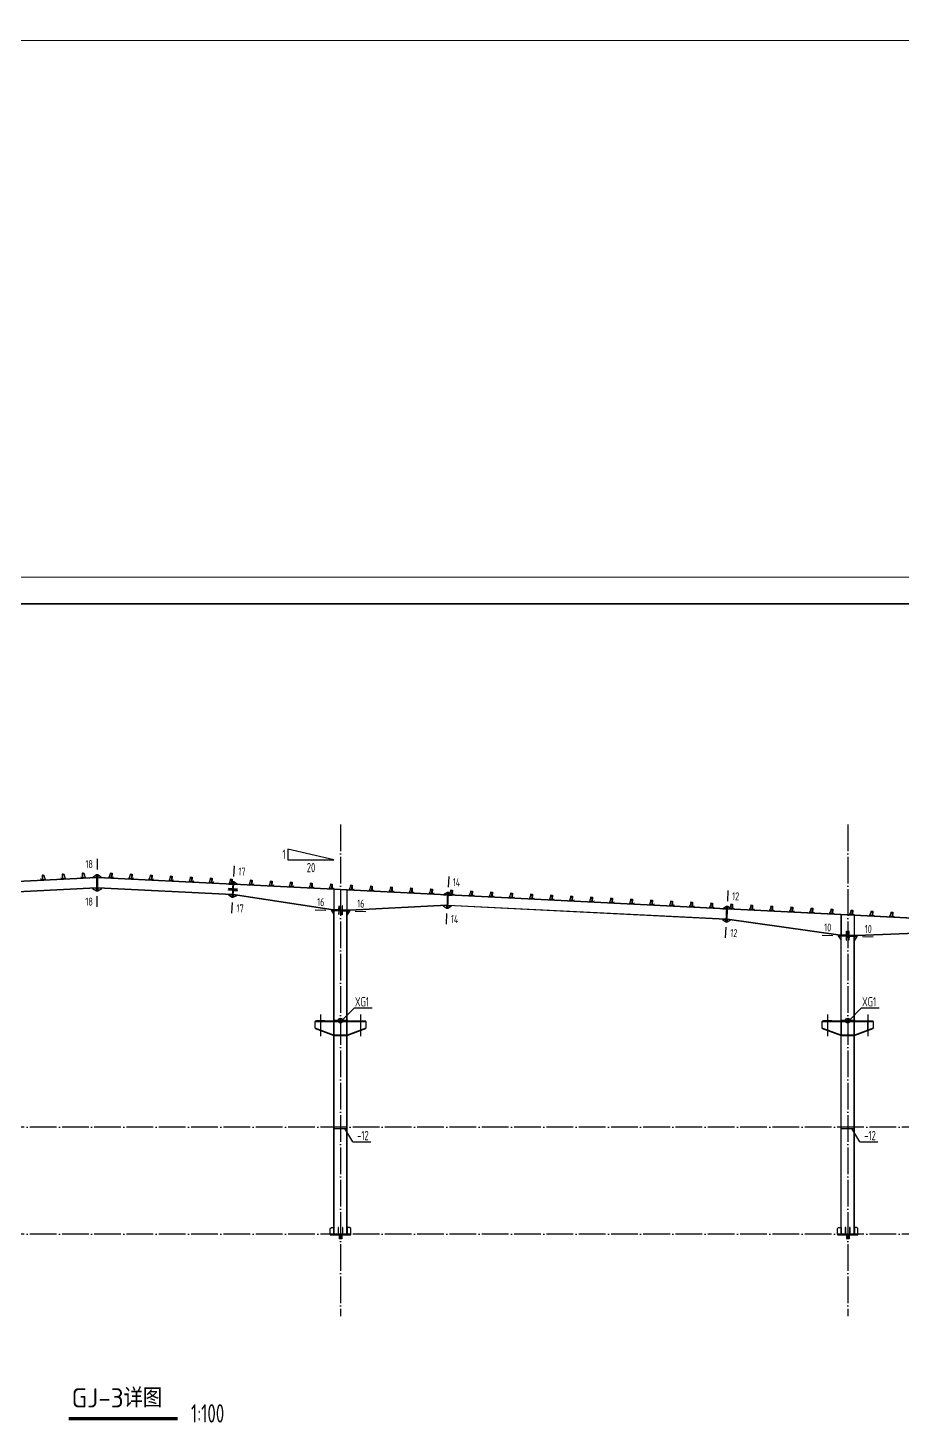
# Model space of a CAD drawing. Extents: x 447413 to 2975780, y -1432727 to 1301644.
# Drawn here: x 2671252 to 2704004, y -1226365 to -1174076 of the extents above; entities that cross this region are included whole.
import ezdxf
from ezdxf.enums import TextEntityAlignment as Align

# ---------------------------------------------------------------- set-up
doc = ezdxf.new("R2010")
doc.units = 0
doc.header["$LTSCALE"] = 1000
doc.header["$MEASUREMENT"] = 0
doc.linetypes.add('ACAD_ISO04W100', pattern=[30.5, 24, -3, 0.5, -3])
doc.linetypes.add('DOTE', pattern=[2.42, 2, -0.2, 0.02, -0.2])
for name, color, linetype in [('10', 7, 'Continuous'), ('116', 1, 'Continuous'), ('14', 2, 'Continuous'), ('DOTE', 1, 'Continuous'), ('PUB_TEXT', 7, 'Continuous'), ('TDB_中实线', 7, 'Continuous'), ('TDB_中心线', 1, 'ACAD_ISO04W100'), ('TEXT', 6, 'Continuous'), ('THIN', 7, 'Continuous'), ('XG', 5, 'Continuous'), ('图框', 253, 'Continuous'), ('柱子', 3, 'Continuous'), ('钢板标注', 253, 'Continuous')]:
    doc.layers.add(name, color=color, linetype=linetype)
doc.layers.add('檩条', color=7, linetype='Continuous', lineweight=18)
doc.styles.add('PkpmHz', font='Pkpmeng', dxfattribs={"width": 0.6, "bigfont": 'hztxt'})
doc.styles.add('TSSD_Label', font='Tssdeng.shx', dxfattribs={"width": 0.7, "bigfont": 'hztxt.shx'})
doc.styles.add('TSSD_REIN', font='Tssdeng.shx', dxfattribs={"width": 0.7, "bigfont": 'hztxt.shx'})
doc.styles.add('楷体', font='tssdeng.shx', dxfattribs={"bigfont": 'hztxt.shx'})

# ---------------------------------------------------------------- blocks, each defined once
blk = doc.blocks.new('A$C3FEA3028')
at = {"layer": 'DOTE', "linetype": 'DOTE', "ltscale": 2}
blk.add_line((63, 169), (63, 0), dxfattribs=at)
at = {"layer": 'TDB_中实线'}
for p, q in [((5, 154), (-45, 0)), ((55, 154), (5, 154)), ((55, 160), (55, 0)), ((61, 26), (56, 26)), ((61, 0), (-45, 0))]:
    blk.add_line(p, q, dxfattribs=at)
at = {"layer": 'TDB_中实线', "const_width": 3.75}
for points in [[(64, 127), (53, 127)], [(64, 63), (53, 63)]]:
    blk.add_lwpolyline(points, dxfattribs=at)
at = {"layer": 'TDB_中实线'}
blk.add_lwpolyline([(61, 26), (55, 26), (55, 160), (61, 160)], close=True, dxfattribs=at)
at = {"layer": 'TDB_中心线', "ltscale": 20}
for p, q in [((67, 127), (51, 127)), ((67, 63), (51, 63))]:
    blk.add_line(p, q, dxfattribs=at)
at = {"layer": '檩条'}
blk.add_lwpolyline([(3, 164), (61, 164), (61, 0), (116, 0), (128, 23), (124, 25), (113, 4), (64, 4), (64, 169), (0, 169), (-12, 146), (-8, 144), (3, 164)], dxfattribs=at)
blk = doc.blocks.new('A$C6B0021A6')
at = {"layer": '图框', "color": 2, "const_width": 40, "elevation": -84000}
blk.add_lwpolyline([(20, 84120), (118920, 84120), (118920, 20), (20, 20)], close=True, dxfattribs=at)
at = {"layer": '图框', "color": 153, "const_width": 58, "elevation": -84000}
blk.add_lwpolyline([(111420, 1020), (2520, 1020), (2520, 83120), (111420, 83120)], close=True, dxfattribs=at)

msp = doc.modelspace()

# ---------------------------------------------------------------- linework, layer by layer
at = {"const_width": 115.2, "elevation": 126000}
msp.add_lwpolyline([(2672779.6, -1226199.5), (2676862, -1226199.5)], dxfattribs=at)
at = {"layer": '10'}
for p, q in [((2673845.7, -1205215.5, 126000), (2673845.7, -1205615.5, 126000)), ((2678980.2, -1205480.4, 126000), (2678960.2, -1205879.9, 126000)), ((2687020.1, -1205882.4, 126000), (2687000.2, -1206281.9, 126000)), ((2673845.7, -1207020.5, 126000), (2673845.7, -1206620.5, 126000)), ((2697480.2, -1206405.4, 126000), (2697460.2, -1206804.9, 126000)), ((2678891.3, -1207258.1, 126000), (2678911.3, -1206858.6, 126000)), ((2682016.1, -1207127.6, 126000), (2682415.8, -1207143.1, 126000)), ((2683915, -1207201.3, 126000), (2683515.3, -1207185.8, 126000)), ((2686931.2, -1207661.1, 126000), (2686951.2, -1207261.6, 126000)), ((2697391.3, -1208183.2, 126000), (2697411.3, -1207783.7, 126000)), ((2701006.1, -1208078.8, 126000), (2701405.8, -1208094.9, 126000)), ((2702925, -1208156.2, 126000), (2702525.3, -1208140.1, 126000))]:
    msp.add_line(p, q, dxfattribs=at)
at = {"layer": '116'}
for p, q in [((2682915.7, -1219304.5, 126000), (2682915.7, -1219454.5, 126000)), ((2682924.2, -1219304.5, 126000), (2682924.2, -1219454.5, 126000)), ((2683007.2, -1219304.5, 126000), (2683007.2, -1219454.5, 126000)), ((2683015.7, -1219304.5, 126000), (2683015.7, -1219454.5, 126000)), ((2701915.7, -1219304.5, 126000), (2701915.7, -1219454.5, 126000)), ((2701924.2, -1219304.5, 126000), (2701924.2, -1219454.5, 126000)), ((2702007.2, -1219304.5, 126000), (2702007.2, -1219454.5, 126000)), ((2702015.7, -1219304.5, 126000), (2702015.7, -1219454.5, 126000)), ((2683015.7, -1219454.5, 126000), (2682915.7, -1219454.5, 126000)), ((2702015.7, -1219454.5, 126000), (2701915.7, -1219454.5, 126000))]:
    msp.add_line(p, q, dxfattribs=at)
at = {"layer": '14'}
for p, q in [((2673825.7, -1205815.5, 126000), (2673675.9, -1205923, 126000)), ((2673675.9, -1205923, 126000), (2673805.8, -1205916.5, 126000)), ((2673805.8, -1205916.5, 126000), (2673825.7, -1205895.5, 126000)), ((2673845.7, -1205815.5, 126000), (2673825.7, -1205815.5, 126000)), ((2673825.7, -1205815.5, 126000), (2673825.7, -1206420.5, 126000)), ((2673825.7, -1205895.5, 126000), (2673825.7, -1205815.5, 126000)), ((2673845.7, -1206420.5, 126000), (2673845.7, -1205815.5, 126000)), ((2673865.7, -1205815.5, 126000), (2673845.7, -1205815.5, 126000)), ((2673845.7, -1205815.5, 126000), (2673845.7, -1206420.5, 126000)), ((2673865.7, -1206420.5, 126000), (2673865.7, -1205815.5, 126000)), ((2674015.5, -1205923, 126000), (2673865.7, -1205815.5, 126000)), ((2673865.7, -1205815.5, 126000), (2673865.7, -1205895.5, 126000)), ((2673865.7, -1205895.5, 126000), (2673885.7, -1205916.5, 126000)), ((2673885.7, -1205916.5, 126000), (2674015.5, -1205923, 126000)), ((2678930.3, -1206078.6, 126000), (2678785.9, -1206161.5, 126000)), ((2678785.9, -1206161.5, 126000), (2678905.8, -1206167.5, 126000)), ((2678930.2, -1206078.6, 126000), (2678901.3, -1206657.9, 126000)), ((2678905.8, -1206167.5, 126000), (2678926.8, -1206148.5, 126000)), ((2678950.2, -1206079.6, 126000), (2678921.3, -1206658.9, 126000)), ((2678921.3, -1206658.9, 126000), (2678950.2, -1206079.6, 126000)), ((2678926.8, -1206148.5, 126000), (2678930.3, -1206078.6, 126000)), ((2678950.2, -1206079.6, 126000), (2678930.2, -1206078.6, 126000)), ((2678941.2, -1206659.9, 126000), (2678970.2, -1206080.6, 126000)), ((2678970.2, -1206080.6, 126000), (2678950.2, -1206079.6, 126000)), ((2678970.2, -1206080.6, 126000), (2678966.7, -1206150.5, 126000)), ((2678966.7, -1206150.5, 126000), (2678985.7, -1206171.5, 126000)), ((2679105.5, -1206177.5, 126000), (2678970.2, -1206080.6, 126000)), ((2678985.7, -1206171.5, 126000), (2679105.5, -1206177.5, 126000)), ((2673805.8, -1206317, 126000), (2673675.9, -1206323.5, 126000)), ((2673675.9, -1206323.5, 126000), (2673825.7, -1206416, 126000)), ((2673825.7, -1206336, 126000), (2673805.8, -1206317, 126000)), ((2673825.7, -1206416, 126000), (2673825.7, -1206336, 126000)), ((2673825.7, -1206420.5, 126000), (2673845.7, -1206420.5, 126000)), ((2673845.7, -1206420.5, 126000), (2673865.7, -1206420.5, 126000)), ((2673885.7, -1206317, 126000), (2673865.7, -1206336, 126000)), ((2673865.7, -1206416, 126000), (2674015.5, -1206323.5, 126000)), ((2673865.7, -1206336, 126000), (2673865.7, -1206416, 126000)), ((2674015.5, -1206323.5, 126000), (2673885.7, -1206317, 126000)), ((2678766, -1206561, 126000), (2678901.3, -1206657.9, 126000)), ((2678885.8, -1206567, 126000), (2678766, -1206561, 126000)), ((2678769.6, -1206389, 126000), (2678770.1, -1206379, 126000)), ((2678914.4, -1206396.2, 126000), (2678769.6, -1206389, 126000)), ((2678770.1, -1206379, 126000), (2678914.9, -1206386.2, 126000)), ((2678772.3, -1206333, 126000), (2678771.8, -1206343, 126000)), ((2678771.8, -1206343, 126000), (2678916.7, -1206350.3, 126000)), ((2678917.2, -1206340.3, 126000), (2678772.3, -1206333, 126000)), ((2678904.8, -1206588, 126000), (2678885.8, -1206567, 126000)), ((2678901.3, -1206657.9, 126000), (2678904.8, -1206588, 126000)), ((2678901.3, -1206657.9, 126000), (2678921.3, -1206658.9, 126000)), ((2678914.9, -1206386.2, 126000), (2678914.4, -1206396.2, 126000)), ((2678916.7, -1206350.3, 126000), (2678917.2, -1206340.3, 126000)), ((2678921.3, -1206658.9, 126000), (2678941.2, -1206659.9, 126000)), ((2678944.7, -1206590, 126000), (2678941.2, -1206659.9, 126000)), ((2678941.2, -1206659.9, 126000), (2679084.2, -1206590.9, 126000)), ((2678965.5, -1206573, 126000), (2678944.7, -1206590, 126000)), ((2678954.8, -1206388.2, 126000), (2678954.3, -1206398.2, 126000)), ((2678954.3, -1206398.2, 126000), (2679099.1, -1206405.5, 126000)), ((2679099.6, -1206395.5, 126000), (2678954.8, -1206388.2, 126000)), ((2678956.6, -1206352.3, 126000), (2678957.1, -1206342.3, 126000)), ((2679101.4, -1206359.5, 126000), (2678956.6, -1206352.3, 126000)), ((2678957.1, -1206342.3, 126000), (2679101.9, -1206349.5, 126000)), ((2679084.2, -1206590.9, 126000), (2678965.5, -1206573, 126000)), ((2679099.1, -1206405.5, 126000), (2679099.6, -1206395.5, 126000)), ((2679101.9, -1206349.5, 126000), (2679101.4, -1206359.5, 126000)), ((2682725.7, -1206370.5, 126000), (2682715.7, -1206370, 126000)), ((2682715.7, -1206370, 126000), (2682715.7, -1207114.7, 126000)), ((2682725.7, -1207115.1, 126000), (2682725.7, -1206370.5, 126000)), ((2683215.7, -1206395, 126000), (2683205.7, -1206394.5, 126000)), ((2683205.7, -1206394.5, 126000), (2683205.7, -1207133.8, 126000)), ((2683215.7, -1207134.1, 126000), (2683215.7, -1206395, 126000)), ((2686970.2, -1206480.6, 126000), (2686825.9, -1206563.5, 126000)), ((2686825.9, -1206563.5, 126000), (2686945.7, -1206569.5, 126000)), ((2686970.2, -1206480.6, 126000), (2686941.2, -1207060.9, 126000)), ((2686945.7, -1206569.5, 126000), (2686966.7, -1206550.5, 126000)), ((2686990.2, -1206481.6, 126000), (2686961.2, -1207061.9, 126000)), ((2686961.2, -1207061.9, 126000), (2686990.2, -1206481.6, 126000)), ((2686966.7, -1206550.5, 126000), (2686970.2, -1206480.6, 126000)), ((2686990.2, -1206481.6, 126000), (2686970.2, -1206480.6, 126000)), ((2686981.1, -1207062.9, 126000), (2687010.2, -1206482.6, 126000)), ((2687010.2, -1206482.6, 126000), (2686990.2, -1206481.6, 126000)), ((2687010.2, -1206482.6, 126000), (2687006.7, -1206552.5, 126000)), ((2687006.7, -1206552.5, 126000), (2687025.6, -1206573.5, 126000)), ((2687145.5, -1206579.5, 126000), (2687010.2, -1206482.6, 126000)), ((2687025.6, -1206573.5, 126000), (2687145.5, -1206579.5, 126000)), ((2682616.4, -1207130.9, 126000), (2682615.6, -1207150.9, 126000)), ((2682615.6, -1207150.9, 126000), (2683315.5, -1207178.1, 126000)), ((2682617.2, -1207110.9, 126000), (2682616.4, -1207130.9, 126000)), ((2682616.4, -1207130.9, 126000), (2683316.3, -1207158.1, 126000)), ((2683316.3, -1207158.1, 126000), (2682616.4, -1207130.9, 126000)), ((2683317, -1207138.1, 126000), (2682617.2, -1207110.9, 126000)), ((2682620.8, -1207151.1, 126000), (2682715.7, -1207304.8, 126000)), ((2682695.7, -1207154, 126000), (2682620.8, -1207151.1, 126000)), ((2682715.7, -1207174.8, 126000), (2682695.7, -1207154, 126000)), ((2682715.7, -1207114.7, 126000), (2682725.7, -1207115.1, 126000)), ((2682715.7, -1207304.8, 126000), (2682715.7, -1207174.8, 126000)), ((2682900.6, -1207161.9, 126000), (2682894.9, -1207306.8, 126000)), ((2682894.9, -1207306.8, 126000), (2682904.9, -1207307.2, 126000)), ((2682910.6, -1207162.3, 126000), (2682900.6, -1207161.9, 126000)), ((2682902.1, -1207122, 126000), (2682907.8, -1206977.1, 126000)), ((2682912.1, -1207122.4, 126000), (2682902.1, -1207122, 126000)), ((2682904.9, -1207307.2, 126000), (2682910.6, -1207162.3, 126000)), ((2682907.8, -1206977.1, 126000), (2682917.8, -1206977.5, 126000)), ((2682917.8, -1206977.5, 126000), (2682912.1, -1207122.4, 126000)), ((2683015.2, -1207311.5, 126000), (2683020.9, -1207166.6, 126000)), ((2683025.2, -1207311.9, 126000), (2683015.2, -1207311.5, 126000)), ((2683020.9, -1207166.6, 126000), (2683030.8, -1207167, 126000)), ((2683028, -1206981.7, 126000), (2683022.4, -1207126.6, 126000)), ((2683022.4, -1207126.6, 126000), (2683032.4, -1207127, 126000)), ((2683030.8, -1207167, 126000), (2683025.2, -1207311.9, 126000)), ((2683038, -1206982.1, 126000), (2683028, -1206981.7, 126000)), ((2683032.4, -1207127, 126000), (2683038, -1206982.1, 126000)), ((2683205.7, -1207133.8, 126000), (2683215.7, -1207134.1, 126000)), ((2683235.7, -1207175, 126000), (2683215.7, -1207194.2, 126000)), ((2683215.7, -1207324.2, 126000), (2683310.6, -1207177.9, 126000)), ((2683215.7, -1207194.2, 126000), (2683215.7, -1207324.2, 126000)), ((2683310.6, -1207177.9, 126000), (2683235.7, -1207175, 126000)), ((2683315.5, -1207178.1, 126000), (2683316.3, -1207158.1, 126000)), ((2683316.3, -1207158.1, 126000), (2683317, -1207138.1, 126000)), ((2686925.7, -1206971, 126000), (2686805.9, -1206977, 126000)), ((2686805.9, -1206977, 126000), (2686941.2, -1207059.9, 126000)), ((2686944.7, -1206990, 126000), (2686925.7, -1206971, 126000)), ((2686941.2, -1207059.9, 126000), (2686944.7, -1206990, 126000)), ((2686941.2, -1207060.9, 126000), (2686961.2, -1207061.9, 126000)), ((2686961.2, -1207061.9, 126000), (2686981.1, -1207062.9, 126000)), ((2686981.2, -1207061.9, 126000), (2687125.5, -1206979, 126000)), ((2686984.7, -1206992, 126000), (2686981.2, -1207061.9, 126000)), ((2687005.7, -1206973, 126000), (2686984.7, -1206992, 126000)), ((2687125.5, -1206979, 126000), (2687005.7, -1206973, 126000)), ((2697430.3, -1207003.6, 126000), (2697290.9, -1207086.8, 126000)), ((2697290.9, -1207086.8, 126000), (2697405.8, -1207092.5, 126000)), ((2697430.3, -1207003.6, 126000), (2697401.3, -1207582.9, 126000)), ((2697405.8, -1207092.5, 126000), (2697426.8, -1207073.5, 126000)), ((2697450.2, -1207004.6, 126000), (2697421.3, -1207583.9, 126000)), ((2697421.3, -1207583.9, 126000), (2697450.2, -1207004.6, 126000)), ((2697426.8, -1207073.5, 126000), (2697430.3, -1207003.6, 126000)), ((2697450.2, -1207004.6, 126000), (2697430.3, -1207003.6, 126000)), ((2697441.2, -1207584.9, 126000), (2697470.2, -1207005.6, 126000)), ((2697470.2, -1207005.6, 126000), (2697450.2, -1207004.6, 126000)), ((2697470.2, -1207005.6, 126000), (2697466.7, -1207075.5, 126000)), ((2697466.7, -1207075.5, 126000), (2697485.7, -1207096.5, 126000)), ((2697600.5, -1207102.3, 126000), (2697470.2, -1207005.6, 126000)), ((2697485.7, -1207096.5, 126000), (2697600.5, -1207102.3, 126000)), ((2701725.7, -1207320.5, 126000), (2701715.7, -1207320, 126000)), ((2701715.7, -1207320, 126000), (2701715.7, -1208067.4, 126000)), ((2701725.7, -1208067.8, 126000), (2701725.7, -1207320.5, 126000)), ((2702215.7, -1207345, 126000), (2702205.7, -1207344.5, 126000)), ((2702205.7, -1207344.5, 126000), (2702205.7, -1208087.1, 126000)), ((2702215.7, -1208087.5, 126000), (2702215.7, -1207345, 126000)), ((2697271, -1207486.3, 126000), (2697401.3, -1207582.9, 126000)), ((2697385.8, -1207492, 126000), (2697271, -1207486.3, 126000)), ((2697404.8, -1207513, 126000), (2697385.8, -1207492, 126000)), ((2697401.3, -1207582.9, 126000), (2697404.8, -1207513, 126000)), ((2697401.3, -1207582.9, 126000), (2697421.3, -1207583.9, 126000)), ((2697421.3, -1207583.9, 126000), (2697441.2, -1207584.9, 126000)), ((2697441.2, -1207584.9, 126000), (2697579.4, -1207513.6, 126000)), ((2697444.7, -1207515, 126000), (2697441.2, -1207584.9, 126000)), ((2697465.5, -1207497.8, 126000), (2697444.7, -1207515, 126000)), ((2697579.4, -1207513.6, 126000), (2697465.5, -1207497.8, 126000)), ((2701606.4, -1208083, 126000), (2701605.6, -1208103, 126000)), ((2701605.6, -1208103, 126000), (2702325.5, -1208132, 126000)), ((2701607.2, -1208063, 126000), (2701606.4, -1208083, 126000)), ((2701606.4, -1208083, 126000), (2702326.3, -1208112, 126000)), ((2702326.3, -1208112, 126000), (2701606.4, -1208083, 126000)), ((2702327.1, -1208092, 126000), (2701607.2, -1208063, 126000)), ((2701610.8, -1208103.2, 126000), (2701715.7, -1208267.4, 126000)), ((2701695.7, -1208106.6, 126000), (2701610.8, -1208103.2, 126000)), ((2701715.7, -1208127.4, 126000), (2701695.7, -1208106.6, 126000)), ((2701715.7, -1208067.4, 126000), (2701725.7, -1208067.8, 126000)), ((2701715.7, -1208267.4, 126000), (2701715.7, -1208127.4, 126000)), ((2701915.6, -1208115.5, 126000), (2701909.7, -1208260.3, 126000)), ((2701909.7, -1208260.3, 126000), (2701919.7, -1208260.7, 126000)), ((2701925.5, -1208115.9, 126000), (2701915.6, -1208115.5, 126000)), ((2701917.2, -1208075.5, 126000), (2701923, -1207930.6, 126000)), ((2701927.2, -1208075.9, 126000), (2701917.2, -1208075.5, 126000)), ((2701919.7, -1208260.7, 126000), (2701925.5, -1208115.9, 126000)), ((2701923, -1207930.6, 126000), (2701933, -1207931, 126000)), ((2701933, -1207931, 126000), (2701927.2, -1208075.9, 126000)), ((2702000, -1208264, 126000), (2702005.9, -1208119.1, 126000)), ((2702010, -1208264.4, 126000), (2702000, -1208264, 126000)), ((2702005.9, -1208119.1, 126000), (2702015.9, -1208119.5, 126000)), ((2702013.3, -1207934.3, 126000), (2702007.5, -1208079.1, 126000)), ((2702007.5, -1208079.1, 126000), (2702017.5, -1208079.5, 126000)), ((2702015.9, -1208119.5, 126000), (2702010, -1208264.4, 126000)), ((2702023.3, -1207934.7, 126000), (2702013.3, -1207934.3, 126000)), ((2702017.5, -1208079.5, 126000), (2702023.3, -1207934.7, 126000)), ((2702205.7, -1208087.1, 126000), (2702215.7, -1208087.5, 126000)), ((2702235.7, -1208128.4, 126000), (2702215.7, -1208147.6, 126000)), ((2702215.7, -1208287.6, 126000), (2702320.6, -1208131.8, 126000)), ((2702215.7, -1208147.6, 126000), (2702215.7, -1208287.6, 126000)), ((2702320.6, -1208131.8, 126000), (2702235.7, -1208128.4, 126000)), ((2702325.5, -1208132, 126000), (2702326.3, -1208112, 126000)), ((2702326.3, -1208112, 126000), (2702327.1, -1208092, 126000)), ((2682715.7, -1211304.5, 126000), (2682015.7, -1211304.5, 126000)), ((2682015.7, -1211304.5, 126000), (2682015.7, -1211316.5, 126000)), ((2682015.7, -1211562.5, 126000), (2682015.7, -1211316.5, 126000)), ((2682015.7, -1211316.5, 126000), (2682715.7, -1211316.5, 126000)), ((2682015.7, -1211316.5, 126000), (2682715.7, -1211316.5, 126000)), ((2682370.7, -1211292.5, 126000), (2682060.7, -1211292.5, 126000)), ((2682060.7, -1211292.5, 126000), (2682060.7, -1211304.5, 126000)), ((2682060.7, -1211304.5, 126000), (2682370.7, -1211304.5, 126000)), ((2682221.2, -1211316.5, 126000), (2682210.2, -1211316.5, 126000)), ((2682210.2, -1211316.5, 126000), (2682210.2, -1211634.8, 126000)), ((2682221.2, -1211638.8, 126000), (2682221.2, -1211316.5, 126000)), ((2682370.7, -1211304.5, 126000), (2682370.7, -1211292.5, 126000)), ((2682715.7, -1211316.5, 126000), (2682715.7, -1211304.5, 126000)), ((2682715.7, -1211316.5, 126000), (2682715.7, -1211822.5, 126000)), ((2683203.7, -1211304.5, 126000), (2682727.7, -1211304.5, 126000)), ((2682727.7, -1211304.5, 126000), (2682727.7, -1211315.5, 126000)), ((2682727.7, -1211315.5, 126000), (2683203.7, -1211315.5, 126000)), ((2683203.7, -1211315.5, 126000), (2683203.7, -1211304.5, 126000)), ((2683915.7, -1211304.5, 126000), (2683215.7, -1211304.5, 126000)), ((2683215.7, -1211304.5, 126000), (2683215.7, -1211316.5, 126000)), ((2683215.7, -1211822.5, 126000), (2683215.7, -1211316.5, 126000)), ((2683215.7, -1211316.5, 126000), (2683915.7, -1211316.5, 126000)), ((2683215.7, -1211316.5, 126000), (2683915.7, -1211316.5, 126000)), ((2683560.7, -1211292.5, 126000), (2683870.7, -1211292.5, 126000)), ((2683560.7, -1211304.5, 126000), (2683560.7, -1211292.5, 126000)), ((2683870.7, -1211304.5, 126000), (2683560.7, -1211304.5, 126000)), ((2683721.2, -1211316.5, 126000), (2683710.2, -1211316.5, 126000)), ((2683710.2, -1211316.5, 126000), (2683710.2, -1211638.8, 126000)), ((2683721.2, -1211634.8, 126000), (2683721.2, -1211316.5, 126000)), ((2683870.7, -1211292.5, 126000), (2683870.7, -1211304.5, 126000)), ((2683915.7, -1211316.5, 126000), (2683915.7, -1211304.5, 126000)), ((2683915.7, -1211316.5, 126000), (2683915.7, -1211562.5, 126000)), ((2701715.7, -1211304.5, 126000), (2701015.7, -1211304.5, 126000)), ((2701015.7, -1211304.5, 126000), (2701015.7, -1211316.5, 126000)), ((2701015.7, -1211562.5, 126000), (2701015.7, -1211316.5, 126000)), ((2701015.7, -1211316.5, 126000), (2701715.7, -1211316.5, 126000)), ((2701015.7, -1211316.5, 126000), (2701715.7, -1211316.5, 126000)), ((2701370.7, -1211292.5, 126000), (2701060.7, -1211292.5, 126000)), ((2701060.7, -1211292.5, 126000), (2701060.7, -1211304.5, 126000)), ((2701060.7, -1211304.5, 126000), (2701370.7, -1211304.5, 126000)), ((2701221.2, -1211316.5, 126000), (2701210.2, -1211316.5, 126000)), ((2701210.2, -1211316.5, 126000), (2701210.2, -1211634.8, 126000)), ((2701221.2, -1211638.8, 126000), (2701221.2, -1211316.5, 126000)), ((2701370.7, -1211304.5, 126000), (2701370.7, -1211292.5, 126000)), ((2701715.7, -1211316.5, 126000), (2701715.7, -1211304.5, 126000)), ((2701715.7, -1211316.5, 126000), (2701715.7, -1211822.5, 126000)), ((2702203.7, -1211304.5, 126000), (2701727.7, -1211304.5, 126000)), ((2701727.7, -1211304.5, 126000), (2701727.7, -1211315.5, 126000)), ((2701727.7, -1211315.5, 126000), (2702203.7, -1211315.5, 126000)), ((2702203.7, -1211315.5, 126000), (2702203.7, -1211304.5, 126000)), ((2702915.7, -1211304.5, 126000), (2702215.7, -1211304.5, 126000)), ((2702215.7, -1211304.5, 126000), (2702215.7, -1211316.5, 126000)), ((2702215.7, -1211822.5, 126000), (2702215.7, -1211316.5, 126000)), ((2702215.7, -1211316.5, 126000), (2702915.7, -1211316.5, 126000)), ((2702215.7, -1211316.5, 126000), (2702915.7, -1211316.5, 126000)), ((2702560.7, -1211292.5, 126000), (2702870.7, -1211292.5, 126000)), ((2702560.7, -1211304.5, 126000), (2702560.7, -1211292.5, 126000)), ((2702870.7, -1211304.5, 126000), (2702560.7, -1211304.5, 126000)), ((2702721.2, -1211316.5, 126000), (2702710.2, -1211316.5, 126000)), ((2702710.2, -1211316.5, 126000), (2702710.2, -1211638.8, 126000)), ((2702721.2, -1211634.8, 126000), (2702721.2, -1211316.5, 126000)), ((2702870.7, -1211292.5, 126000), (2702870.7, -1211304.5, 126000)), ((2702915.7, -1211316.5, 126000), (2702915.7, -1211304.5, 126000)), ((2702915.7, -1211316.5, 126000), (2702915.7, -1211562.5, 126000)), ((2682715.7, -1211822.5, 126000), (2682015.7, -1211562.5, 126000)), ((2682715.7, -1211822.5, 126000), (2682015.7, -1211562.5, 126000)), ((2682015.7, -1211562.5, 126000), (2682015.7, -1211574.5, 126000)), ((2682015.7, -1211574.5, 126000), (2682715.7, -1211834.5, 126000)), ((2682210.2, -1211634.8, 126000), (2682221.2, -1211638.8, 126000)), ((2682715.7, -1211834.5, 126000), (2682715.7, -1211822.5, 126000)), ((2683203.7, -1211823.5, 126000), (2682727.7, -1211823.5, 126000)), ((2682727.7, -1211823.5, 126000), (2682727.7, -1211834.5, 126000)), ((2682727.7, -1211834.5, 126000), (2683203.7, -1211834.5, 126000)), ((2683203.7, -1211834.5, 126000), (2683203.7, -1211823.5, 126000)), ((2683915.7, -1211562.5, 126000), (2683215.7, -1211822.5, 126000)), ((2683915.7, -1211562.5, 126000), (2683215.7, -1211822.5, 126000)), ((2683215.7, -1211834.5, 126000), (2683915.7, -1211574.5, 126000)), ((2683215.7, -1211822.5, 126000), (2683215.7, -1211834.5, 126000)), ((2683710.2, -1211638.8, 126000), (2683721.2, -1211634.8, 126000)), ((2683915.7, -1211574.5, 126000), (2683915.7, -1211562.5, 126000)), ((2701715.7, -1211822.5, 126000), (2701015.7, -1211562.5, 126000)), ((2701715.7, -1211822.5, 126000), (2701015.7, -1211562.5, 126000)), ((2701015.7, -1211562.5, 126000), (2701015.7, -1211574.5, 126000)), ((2701015.7, -1211574.5, 126000), (2701715.7, -1211834.5, 126000)), ((2701210.2, -1211634.8, 126000), (2701221.2, -1211638.8, 126000)), ((2701715.7, -1211834.5, 126000), (2701715.7, -1211822.5, 126000)), ((2702203.7, -1211823.5, 126000), (2701727.7, -1211823.5, 126000)), ((2701727.7, -1211823.5, 126000), (2701727.7, -1211834.5, 126000)), ((2701727.7, -1211834.5, 126000), (2702203.7, -1211834.5, 126000)), ((2702203.7, -1211834.5, 126000), (2702203.7, -1211823.5, 126000)), ((2702915.7, -1211562.5, 126000), (2702215.7, -1211822.5, 126000)), ((2702915.7, -1211562.5, 126000), (2702215.7, -1211822.5, 126000)), ((2702215.7, -1211834.5, 126000), (2702915.7, -1211574.5, 126000)), ((2702215.7, -1211822.5, 126000), (2702215.7, -1211834.5, 126000)), ((2702710.2, -1211638.8, 126000), (2702721.2, -1211634.8, 126000)), ((2702915.7, -1211574.5, 126000), (2702915.7, -1211562.5, 126000)), ((2682580.7, -1219074.5, 126000), (2682625.7, -1219029.5, 126000)), ((2682580.7, -1219279.5, 126000), (2682580.7, -1219074.5, 126000)), ((2683350.7, -1219279.5, 126000), (2682580.7, -1219279.5, 126000)), ((2682580.7, -1219279.5, 126000), (2682580.7, -1219304.5, 126000)), ((2682695.7, -1219279.5, 126000), (2682580.7, -1219279.5, 126000)), ((2682580.7, -1219304.5, 126000), (2683350.7, -1219304.5, 126000)), ((2682625.7, -1219029.5, 126000), (2682715.7, -1219029.5, 126000)), ((2682715.7, -1219259.5, 126000), (2682695.7, -1219279.5, 126000)), ((2682715.7, -1219029.5, 126000), (2682715.7, -1219259.5, 126000)), ((2682725.7, -1219029.5, 126000), (2682715.7, -1219029.5, 126000)), ((2682715.7, -1219029.5, 126000), (2682715.7, -1219279.5, 126000)), ((2682715.7, -1219279.5, 126000), (2682725.7, -1219279.5, 126000)), ((2682725.7, -1219279.5, 126000), (2682725.7, -1219029.5, 126000)), ((2682891.7, -1219029.5, 126000), (2682875.7, -1219029.5, 126000)), ((2682875.7, -1219029.5, 126000), (2682875.7, -1219279.5, 126000)), ((2682875.7, -1219279.5, 126000), (2682891.7, -1219279.5, 126000)), ((2682891.7, -1219279.5, 126000), (2682891.7, -1219029.5, 126000)), ((2683055.7, -1219029.5, 126000), (2683039.7, -1219029.5, 126000)), ((2683039.7, -1219029.5, 126000), (2683039.7, -1219279.5, 126000)), ((2683039.7, -1219279.5, 126000), (2683055.7, -1219279.5, 126000)), ((2683055.7, -1219279.5, 126000), (2683055.7, -1219029.5, 126000)), ((2683215.7, -1219029.5, 126000), (2683205.7, -1219029.5, 126000)), ((2683205.7, -1219029.5, 126000), (2683205.7, -1219279.5, 126000)), ((2683205.7, -1219279.5, 126000), (2683215.7, -1219279.5, 126000)), ((2683305.7, -1219029.5, 126000), (2683215.7, -1219029.5, 126000)), ((2683215.7, -1219029.5, 126000), (2683215.7, -1219259.5, 126000)), ((2683215.7, -1219279.5, 126000), (2683215.7, -1219029.5, 126000)), ((2683215.7, -1219259.5, 126000), (2683235.7, -1219279.5, 126000)), ((2683235.7, -1219279.5, 126000), (2683350.7, -1219279.5, 126000)), ((2683350.7, -1219074.5, 126000), (2683305.7, -1219029.5, 126000)), ((2683350.7, -1219279.5, 126000), (2683350.7, -1219074.5, 126000)), ((2683350.7, -1219304.5, 126000), (2683350.7, -1219279.5, 126000)), ((2701580.7, -1219074.5, 126000), (2701625.7, -1219029.5, 126000)), ((2701580.7, -1219279.5, 126000), (2701580.7, -1219074.5, 126000)), ((2702350.7, -1219279.5, 126000), (2701580.7, -1219279.5, 126000)), ((2701580.7, -1219279.5, 126000), (2701580.7, -1219304.5, 126000)), ((2701695.7, -1219279.5, 126000), (2701580.7, -1219279.5, 126000)), ((2701580.7, -1219304.5, 126000), (2702350.7, -1219304.5, 126000)), ((2701625.7, -1219029.5, 126000), (2701715.7, -1219029.5, 126000)), ((2701715.7, -1219259.5, 126000), (2701695.7, -1219279.5, 126000)), ((2701715.7, -1219029.5, 126000), (2701715.7, -1219259.5, 126000)), ((2701725.7, -1219029.5, 126000), (2701715.7, -1219029.5, 126000)), ((2701715.7, -1219029.5, 126000), (2701715.7, -1219279.5, 126000)), ((2701715.7, -1219279.5, 126000), (2701725.7, -1219279.5, 126000)), ((2701725.7, -1219279.5, 126000), (2701725.7, -1219029.5, 126000)), ((2701891.7, -1219029.5, 126000), (2701875.7, -1219029.5, 126000)), ((2701875.7, -1219029.5, 126000), (2701875.7, -1219279.5, 126000)), ((2701875.7, -1219279.5, 126000), (2701891.7, -1219279.5, 126000)), ((2701891.7, -1219279.5, 126000), (2701891.7, -1219029.5, 126000)), ((2702055.7, -1219029.5, 126000), (2702039.7, -1219029.5, 126000)), ((2702039.7, -1219029.5, 126000), (2702039.7, -1219279.5, 126000)), ((2702039.7, -1219279.5, 126000), (2702055.7, -1219279.5, 126000)), ((2702055.7, -1219279.5, 126000), (2702055.7, -1219029.5, 126000)), ((2702215.7, -1219029.5, 126000), (2702205.7, -1219029.5, 126000)), ((2702205.7, -1219029.5, 126000), (2702205.7, -1219279.5, 126000)), ((2702205.7, -1219279.5, 126000), (2702215.7, -1219279.5, 126000)), ((2702305.7, -1219029.5, 126000), (2702215.7, -1219029.5, 126000)), ((2702215.7, -1219029.5, 126000), (2702215.7, -1219259.5, 126000)), ((2702215.7, -1219279.5, 126000), (2702215.7, -1219029.5, 126000)), ((2702215.7, -1219259.5, 126000), (2702235.7, -1219279.5, 126000)), ((2702235.7, -1219279.5, 126000), (2702350.7, -1219279.5, 126000)), ((2702350.7, -1219074.5, 126000), (2702305.7, -1219029.5, 126000)), ((2702350.7, -1219279.5, 126000), (2702350.7, -1219074.5, 126000)), ((2702350.7, -1219304.5, 126000), (2702350.7, -1219279.5, 126000))]:
    msp.add_line(p, q, dxfattribs=at)
at = {"layer": '14', "ltscale": 100}
for p, q in [((2683203.7, -1215279.5, 126000), (2682727.7, -1215279.5, 126000)), ((2682727.7, -1215329.5, 126000), (2683203.7, -1215329.5, 126000)), ((2702203.7, -1215279.5, 126000), (2701727.7, -1215279.5, 126000)), ((2701727.7, -1215329.5, 126000), (2702203.7, -1215329.5, 126000))]:
    msp.add_line(p, q, dxfattribs=at)
at = {"layer": 'DOTE', "color": 8, "linetype": 'DOTE', "ltscale": 0.5}
for p, q in [((2682965.7, -1203933.3, 126000), (2682965.7, -1222357.4, 126000)), ((2701965.7, -1203933.3, 126000), (2701965.7, -1222357.4, 126000)), ((2723139.5, -1215279.5, 126000), (2621493.9, -1215279.5, 126000)), ((2723139.5, -1219279.5, 126000), (2621493.9, -1219279.5, 126000))]:
    msp.add_line(p, q, dxfattribs=at)
at = {"layer": 'DOTE'}
for p, q in [((2682215.7, -1211053.4, 126000), (2682215.7, -1211864.8, 126000)), ((2683715.7, -1211053.4, 126000), (2683715.7, -1211864.8, 126000)), ((2701215.7, -1211053.4, 126000), (2701215.7, -1211864.8, 126000)), ((2702715.7, -1211053.4, 126000), (2702715.7, -1211864.8, 126000))]:
    msp.add_line(p, q, dxfattribs=at)
at = {"layer": 'THIN'}
for p, q in [((2680985.1, -1204850.3, 126000), (2680985.1, -1205256.8, 126000)), ((2682713.9, -1205256.8, 126000), (2680985.1, -1204850.3, 126000)), ((2680985.1, -1205256.8, 126000), (2682713.9, -1205256.8, 126000)), ((2683422.9, -1215827.1, 126000), (2683123.6, -1215329.5, 126000)), ((2702422.9, -1215827.1, 126000), (2702123.6, -1215329.5, 126000)), ((2683422.9, -1215827.1, 126000), (2684097.1, -1215827.1, 126000)), ((2702422.9, -1215827.1, 126000), (2703097.1, -1215827.1, 126000))]:
    msp.add_line(p, q, dxfattribs=at)
at = {"layer": 'XG'}
for p, q in [((2683471.3, -1210814.5, 126000), (2683015.7, -1211279.5, 126000)), ((2684145.5, -1210814.5, 126000), (2683471.3, -1210814.5, 126000)), ((2702471.3, -1210814.5, 126000), (2702015.7, -1211279.5, 126000)), ((2703145.5, -1210814.5, 126000), (2702471.3, -1210814.5, 126000)), ((2682690.7, -1211269.5, 126000), (2683240.7, -1211269.5, 126000)), ((2682690.7, -1211289.5, 126000), (2683240.7, -1211289.5, 126000)), ((2701690.7, -1211269.5, 126000), (2702240.7, -1211269.5, 126000)), ((2701690.7, -1211289.5, 126000), (2702240.7, -1211289.5, 126000))]:
    msp.add_line(p, q, dxfattribs=at)
for centre, radius in [((2682965.7, -1211279.5, 126000), 90), ((2682965.7, -1211279.5, 126000), 80), ((2701965.7, -1211279.5, 126000), 90), ((2701965.7, -1211279.5, 126000), 80)]:
    msp.add_circle(centre, radius, dxfattribs=at)
at = {"layer": '柱子'}
for p, q in [((2673825.7, -1205915.5, 126000), (2667505.7, -1206232.2, 126000)), ((2673825.7, -1205927.5, 126000), (2667506.3, -1206244.1, 126000)), ((2673825.7, -1206304, 126000), (2667525.1, -1206619.7, 126000)), ((2678925.8, -1206168.5, 126000), (2673865.7, -1205915.5, 126000)), ((2678925.2, -1206180.5, 126000), (2673865.7, -1205927.5, 126000)), ((2678906.4, -1206556, 126000), (2673865.7, -1206304, 126000)), ((2682965.1, -1206382.5, 126000), (2678965.1, -1206182.5, 126000)), ((2682965.7, -1206370.5, 126000), (2678965.7, -1206170.5, 126000)), ((2673825.7, -1206316, 126000), (2667525.7, -1206631.7, 126000)), ((2678905.8, -1206568, 126000), (2673865.7, -1206316, 126000)), ((2682616.7, -1207123, 126000), (2678945.7, -1206570, 126000)), ((2682617.2, -1207110.9, 126000), (2678946.3, -1206558, 126000)), ((2686965.1, -1206582.5, 126000), (2682965.1, -1206382.5, 126000)), ((2686965.7, -1206570.5, 126000), (2682965.7, -1206370.5, 126000)), ((2697425.2, -1207105.5, 126000), (2687005.1, -1206584.5, 126000)), ((2697425.8, -1207093.5, 126000), (2687005.7, -1206572.5, 126000)), ((2682715.7, -1211304.5, 126000), (2682715.7, -1207154.8, 126000)), ((2682725.7, -1207155.1, 126000), (2682715.7, -1207154.8, 126000)), ((2682725.7, -1211304.5, 126000), (2682725.7, -1207155.1, 126000)), ((2683205.7, -1211304.5, 126000), (2683205.7, -1207173.8, 126000)), ((2683215.7, -1207174.2, 126000), (2683205.7, -1207173.8, 126000)), ((2683215.7, -1211304.5, 126000), (2683215.7, -1207174.2, 126000)), ((2686945.7, -1206970, 126000), (2683316.6, -1207150.1, 126000)), ((2686946.3, -1206958, 126000), (2683317, -1207138.1, 126000)), ((2697405.8, -1207493, 126000), (2686985.7, -1206972, 126000)), ((2697406.4, -1207481, 126000), (2686986.3, -1206960, 126000)), ((2701965.1, -1207332.5, 126000), (2697465.1, -1207107.5, 126000)), ((2701965.7, -1207320.5, 126000), (2697465.7, -1207095.5, 126000)), ((2706465.1, -1207557.7, 126000), (2701965.1, -1207332.5, 126000)), ((2706465.7, -1207545.7, 126000), (2701965.7, -1207320.5, 126000)), ((2701606.7, -1208075, 126000), (2697445.7, -1207495, 126000)), ((2701607.2, -1208063, 126000), (2697446.3, -1207483, 126000)), ((2701715.7, -1211304.5, 126000), (2701715.7, -1208107.4, 126000)), ((2701725.7, -1208107.8, 126000), (2701715.7, -1208107.4, 126000)), ((2701725.7, -1211304.5, 126000), (2701725.7, -1208107.8, 126000)), ((2702205.7, -1211304.5, 126000), (2702205.7, -1208127.2, 126000)), ((2702215.7, -1208127.6, 126000), (2702205.7, -1208127.2, 126000)), ((2702215.7, -1211304.5, 126000), (2702215.7, -1208127.6, 126000)), ((2706445.7, -1207945.2, 126000), (2702326.6, -1208104.1, 126000)), ((2706446.3, -1207933.2, 126000), (2702327.1, -1208092, 126000)), ((2682715.7, -1219279.5, 126000), (2682715.7, -1211304.5, 126000)), ((2682727.7, -1211304.5, 126000), (2682715.7, -1211304.5, 126000)), ((2682727.7, -1219279.5, 126000), (2682727.7, -1211304.5, 126000)), ((2683203.7, -1211304.5, 126000), (2682727.7, -1211304.5, 126000)), ((2683203.7, -1219279.5, 126000), (2683203.7, -1211304.5, 126000)), ((2683215.7, -1211304.5, 126000), (2683203.7, -1211304.5, 126000)), ((2683215.7, -1219279.5, 126000), (2683215.7, -1211304.5, 126000)), ((2701715.7, -1219279.5, 126000), (2701715.7, -1211304.5, 126000)), ((2701727.7, -1211304.5, 126000), (2701715.7, -1211304.5, 126000)), ((2701727.7, -1219279.5, 126000), (2701727.7, -1211304.5, 126000)), ((2702203.7, -1211304.5, 126000), (2701727.7, -1211304.5, 126000)), ((2702203.7, -1219279.5, 126000), (2702203.7, -1211304.5, 126000)), ((2702215.7, -1211304.5, 126000), (2702203.7, -1211304.5, 126000)), ((2702215.7, -1219279.5, 126000), (2702215.7, -1211304.5, 126000))]:
    msp.add_line(p, q, dxfattribs=at)
at = {"layer": '钢板标注', "const_width": 0.1, "elevation": 126000}
for points in [[(2682648.7, -1206806.5, -1), (2682648.8, -1206806.5, -1)], [(2683282.7, -1206833.6, -1), (2683282.8, -1206833.6, -1)]]:
    msp.add_lwpolyline(points, format="xyb", close=True, dxfattribs=at)

# ---------------------------------------------------------------- block references
for p in [(2617178.3, -1174571.1, 126000), (2617178.3, -1278780.1, 210000)]:
    msp.add_blockref('A$C6B0021A6', p)
at = {"layer": '檩条', "color": 2, "xscale": -1, "rotation": 2.868083558074064}
for p in [(2672608.3, -1205951.5, 126000), (2673358.3, -1205913.9, 126000), (2671858.2, -1205989.1, 126000)]:
    msp.add_blockref('A$C3FEA3028', p, dxfattribs=at)
at = {"layer": '檩条', "color": 2, "rotation": 357.1319164419259}
for p in [(2674333.4, -1205913.9, 126000), (2675083.4, -1205951.5, 126000), (2675833.4, -1205989.1, 126000), (2676583.4, -1206026.7, 126000), (2677333.4, -1206064.2, 126000), (2678083.4, -1206101.8, 126000), (2678833.4, -1206139.4, 126000), (2679583.4, -1206177, 126000), (2680333.4, -1206214.5, 126000), (2681083.4, -1206252.1, 126000), (2681833.4, -1206289.7, 126000), (2682583.4, -1206327.3, 126000), (2683333.4, -1206364.8, 126000), (2684083.4, -1206402.4, 126000), (2684833.4, -1206440, 126000), (2685583.4, -1206477.6, 126000), (2686333.4, -1206515.1, 126000), (2687083.4, -1206552.7, 126000), (2687833.4, -1206590.3, 126000), (2688583.4, -1206627.9, 126000), (2689333.4, -1206665.2, 126000), (2690083.4, -1206703, 126000), (2690833.4, -1206740.4, 126000), (2691583.4, -1206778.1, 126000), (2692333.4, -1206815.5, 126000), (2693083.4, -1206853.3, 126000), (2693833.4, -1206890.9, 126000), (2694583.4, -1206928.4, 126000), (2695333.4, -1206966, 126000), (2696083.4, -1207003.6, 126000), (2696833.4, -1207041.2, 126000), (2697583.4, -1207078.7, 126000), (2698333.4, -1207115.7, 126000), (2699083.4, -1207153.9, 126000), (2699833.4, -1207190.9, 126000), (2700583.4, -1207229, 126000), (2701333.4, -1207266, 126000), (2702083.4, -1207304.2, 126000), (2702833.4, -1207341.2, 126000), (2703583.4, -1207379.3, 126000)]:
    msp.add_blockref('A$C3FEA3028', p, dxfattribs=at)

# ---------------------------------------------------------------- texts
at = {"layer": '10', "style": 'PkpmHz', "width": 0.77}
for p in [(2673545.7, -1205415.5, 126000), (2673545.7, -1206820.5, 126000)]:
    msp.add_text('18', height=300, dxfattribs=at).set_placement(p, align=Align.MIDDLE_CENTER)
for s, rotation, p in [('17', 357.13712, (2679269.8, -1205695.1, 126000)), ('14', 357.13702, (2687309.8, -1206097.1, 126000)), ('16', 357.77531, (2682227.6, -1206835.6, 126000)), ('16', 357.77531, (2683726.8, -1206893.8, 126000)), ('12', 357.1377, (2697769.8, -1206620.1, 126000)), ('17', 357.13712, (2679200.9, -1207073.4, 126000)), ('14', 357.13702, (2687240.8, -1207476.4, 126000)), ('12', 357.1377, (2697700.9, -1207998.4, 126000)), ('10', 357.69057, (2701218, -1207787.1, 126000)), ('10', 357.69057, (2702737.2, -1207848.4, 126000))]:
    msp.add_text(s, height=300, rotation=rotation, dxfattribs=at).set_placement(p, align=Align.MIDDLE_CENTER)
at = {"layer": 'PUB_TEXT', "style": '楷体'}
msp.add_text('GJ-3详图', height=720.04, dxfattribs=at).set_placement((2672889.4, -1225778.8, 126000))
at = {"layer": 'TEXT', "ltscale": 99, "style": 'TSSD_REIN', "width": 0.7}
msp.add_text('1:100', height=691.23, dxfattribs=at).set_placement((2677363.2, -1226347.1, 126000))
at = {"layer": 'THIN', "style": 'TSSD_Label', "width": 0.7}
for s, p in [('1', (2680847.9, -1205045.8, 126000)), ('20', (2681859.4, -1205544, 126000)), ('-12', (2683801.7, -1215587.4, 126000)), ('-12', (2702801.7, -1215587.4, 126000))]:
    msp.add_text(s, height=350, dxfattribs=at).set_placement(p, align=Align.MIDDLE_CENTER)
at = {"layer": 'XG', "style": 'TSSD_Label', "width": 0.7}
for p in [(2683766.7, -1210574.7, 126000), (2702766.7, -1210574.7, 126000)]:
    msp.add_text('XG1', height=350, dxfattribs=at).set_placement(p, align=Align.MIDDLE_CENTER)

doc.saveas('drawing.dxf')
